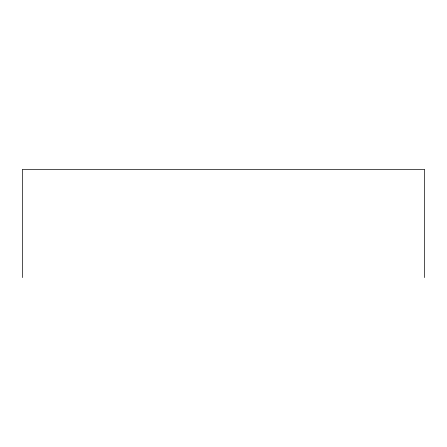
<?xml version="1.0" encoding="UTF-8"?>
<svg xmlns="http://www.w3.org/2000/svg" width="447" height="447" viewBox="0 0 447 447"><rect width="100%" height="100%" fill="white"/><g stroke="black" fill="none" stroke-linecap="round" stroke-linejoin="round"><path stroke-width="0.67" d="M424.65 277.581L424.65 169.419L22.35 169.419L22.35 277.581"/></g></svg>
